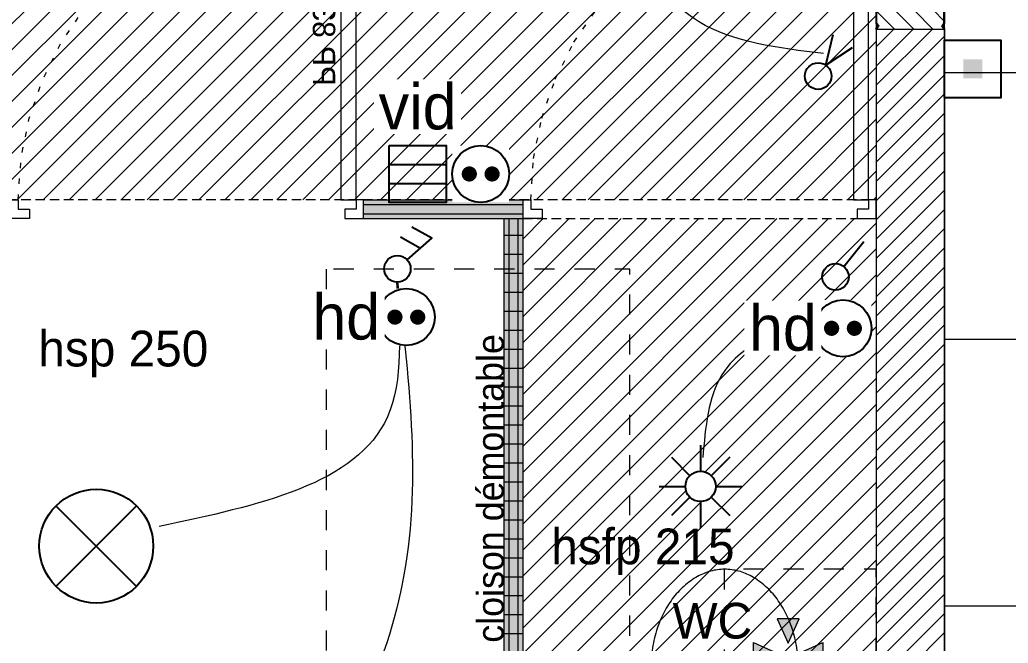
# Model space of a CAD drawing. Header units: centimetres. Extents: x 2738 to 7810, y 2495 to 5758.
# Drawn here: x 3963.8 to 4224.2, y 3509.9 to 3674.2 of the extents above; entities that cross this region are included whole.
import ezdxf

# ---------------------------------------------------------------- set-up
doc = ezdxf.new("R2010")
doc.units = ezdxf.units.CM
doc.header["$LTSCALE"] = 12.7
for name, pattern in [('Style de ligne -1', [0.83328, 0.41656, -0.41672]), ('Style de ligne -13', [0.295276, 0.19685, -0.098425]), ('Style de ligne -18', [0.328084, 0.109361, -0.218723])]:
    doc.linetypes.add(name, pattern=pattern)
for name, color, linetype, lineweight in [('B amÈnagement intÈrieur', 7, 'Continuous', 5), ('B aménagement intérieur', 7, 'Continuous', 5), ('B Faux plafonds', 7, 'Continuous', 5), ('B GÈnÈral', 7, 'Continuous', 5), ('B Général', 7, 'Continuous', 5), ('C ANNOTATIONS-prestations', 7, 'Continuous', 5), ('C ANNOTATIONS-prestations-1', 7, 'Continuous', 5), ('C ANNOTATIONS-texte', 7, 'Continuous', 5), ('F REMPLISSAGE-vert clair', 7, 'Continuous', 13), ('F REMPLISSAGE-vert clair-1', 7, 'Continuous', 5), ('F REMPLISSAGE-vert foncÈ', 7, 'Continuous', 5), ('F REMPLISSAGE-vert foncé', 7, 'Continuous', 13), ('F REMPLISSAGE-vert hachurÈ', 7, 'Continuous', 5), ('F REMPLISSAGE-vert hachuré', 7, 'Continuous', 13), ('prlm-ELEC-CFA', 1, 'Continuous', 25), ('prlm-ELEC-CFO', 1, 'Continuous', 25)]:
    doc.layers.add(name, color=color, linetype=linetype, lineweight=lineweight)
doc.layers.add('prlm-VMC', color=93, linetype='Continuous')
doc.styles.add('Eurostile', font='')
doc.styles.add('prlm-elec-cfa', font='comic.ttf', dxfattribs={"height": 12})
doc.styles.add('prlm-elec-cfo', font='comic.ttf', dxfattribs={"height": 12})
doc.styles.get('Eurostile').set_extended_font_data('Eurostile')
pattern_1 = [(45, (3868.3056, 3832.6527), (-3.52778, 3.30729), [])]
pattern_2 = [(180, (3869.9723, 3832.4323), (5e-14, 5), [])]

# ---------------------------------------------------------------- blocks, each defined once
blk = doc.blocks.new('xi.PTCE')
at = {"layer": 'prlm-ELEC-CFO', "color": 0}
for points in [[(-10.61, 10.61), (10.61, -10.61)], [(10.61, 10.61), (-10.61, -10.61)]]:
    blk.add_lwpolyline(points, dxfattribs=at)
at = {"layer": 'prlm-ELEC-CFO', "color": 0, "linetype": 'ByBlock'}
blk.add_circle((0, 0), 15, dxfattribs=at)
blk = doc.blocks.new('xi.DA')
at = {"layer": 'prlm-ELEC-CFO', "color": 0}
for points in [[(0.61, -1.67), (7.04, 4.05), (1.81, 7.01)], [(4.05, 1.39), (-1.17, 4.34)]]:
    blk.add_lwpolyline(points, dxfattribs=at)
blk.add_circle((-2, -4), 3.5, dxfattribs=at)
blk = doc.blocks.new('xi.PCHD')
at = {"color": 0, "lineweight": 5}
blk.add_wipeout([(-7.5, -7.5), (7.5, -7.5), (7.5, 7.5), (-7.5, 7.5)], dxfattribs=at).dxf.layer = 'prlm-ELEC-CFO'
at = {"layer": 'prlm-ELEC-CFO', "color": 0, "linetype": 'ByBlock', "lineweight": 5, "const_width": 2}
for points in [[(-4, 0, 1), (-2, 0, 1)], [(2, 0, 1), (4, 0, 1)]]:
    blk.add_lwpolyline(points, format="xyb", close=True, dxfattribs=at)
at = {"layer": 'prlm-ELEC-CFO', "color": 0, "linetype": 'ByBlock', "lineweight": -2}
blk.add_circle((0, 0), 7.5, dxfattribs=at)
blk = doc.blocks.new('xi.SPOT')
at = {"color": 0, "lineweight": 5}
blk.add_wipeout([(-4, 0), (-2.83, -2.83), (0, -4), (2.83, -2.83), (4, 0), (2.83, 2.83), (0, 4), (-2.83, 2.83)], dxfattribs=at).dxf.layer = 'prlm-ELEC-CFO'
at = {"layer": 'prlm-ELEC-CFO', "color": 0, "linetype": 'ByBlock', "lineweight": -2, "flags": 128}
for points in [[(0, 10.88), (0, 4)], [(-7.69, 7.69), (-2.83, 2.83)], [(7.69, 7.69), (2.83, 2.83)], [(-10.88, 0), (-4, 0)], [(4, 0), (10.88, 0)], [(-2.83, -2.83), (-7.69, -7.69)], [(0, -4), (0, -10.88)], [(2.83, -2.83), (7.69, -7.69)]]:
    blk.add_lwpolyline(points, dxfattribs=at)
at = {"layer": 'prlm-ELEC-CFO', "color": 0, "linetype": 'ByBlock', "lineweight": -2}
blk.add_circle((0, 0), 4, dxfattribs=at)
blk = doc.blocks.new('xi.VV')
at = {"layer": 'prlm-ELEC-CFO', "color": 0}
blk.add_lwpolyline([(6.95, 3.42), (0.01, -1.13), (1.91, 6.95)], dxfattribs=at)
blk.add_circle((-2, -4), 3.5, dxfattribs=at)
blk = doc.blocks.new('xi.BSO')
at = {"layer": 'prlm-ELEC-CFO', "lineweight": 5}
blk.add_hatch(color=0, dxfattribs=at).paths.add_polyline_path([(-2.5, -2.5), (2.5, -2.5), (2.5, 2.5), (-2.5, 2.5)])
at = {"layer": 'prlm-ELEC-CFO', "color": 0, "flags": 128}
blk.add_lwpolyline([(-7.5, -7.5), (7.5, -7.5), (7.5, 7.5), (-7.5, 7.5)], close=True, dxfattribs=at)
blk = doc.blocks.new('xi.VID')
at = {"layer": 'prlm-ELEC-CFA', "color": 0, "linetype": 'ByBlock', "lineweight": -2, "flags": 128}
blk.add_lwpolyline([(-7.5, 7.5), (7.5, 7.5), (7.5, -7.5), (-7.5, -7.5)], close=True, dxfattribs=at)
at = {"layer": 'prlm-ELEC-CFA', "color": 0}
for points in [[(-7.5, 2.5), (7.5, 2.5)], [(-7.5, -2.5), (7.5, -2.5)]]:
    blk.add_lwpolyline(points, dxfattribs=at)
blk = doc.blocks.new('xi.PC')
at = {"color": 0, "lineweight": 5}
blk.add_wipeout([(-7.5, -7.5), (7.5, -7.5), (7.5, 7.5), (-7.5, 7.5)], dxfattribs=at).dxf.layer = 'prlm-ELEC-CFO'
at = {"layer": 'prlm-ELEC-CFO', "color": 0, "linetype": 'ByBlock', "lineweight": 5, "const_width": 2}
for points in [[(-4, 0, 1), (-2, 0, 1)], [(2, 0, 1), (4, 0, 1)]]:
    blk.add_lwpolyline(points, format="xyb", close=True, dxfattribs=at)
at = {"layer": 'prlm-ELEC-CFO', "color": 0, "linetype": 'ByBlock', "lineweight": -2}
blk.add_circle((0, 0), 7.5, dxfattribs=at)
blk = doc.blocks.new('xi.SA')
at = {"layer": 'prlm-ELEC-CFO', "color": 0}
blk.add_lwpolyline([(0.2, -1.28), (5.5, 5.28)], dxfattribs=at)
blk.add_circle((-2, -4), 3.5, dxfattribs=at)
blk = doc.blocks.new('200_wc-2')
at = {"layer": 'B Général', "color": 7, "linetype": 'Continuous', "lineweight": 5}
for p, q in [((-25, -20.1), (-25, 0)), ((-24.9, 0.1), (24.9, 0.1)), ((25, -20.1), (25, 0)), ((-19.5, -44.2), (-19.5, -21.9)), ((19.5, -44.2), (19.5, -21.9))]:
    blk.add_line(p, q, dxfattribs=at)
at = {"layer": 'B Général', "color": 7, "linetype": 'Continuous', "lineweight": 5, "flags": 128}
blk.add_lwpolyline([(-25, -20.1), (-24.9, -20.6), (-24.75, -20.9), (-24.55, -21.2), (-24.3, -21.45), (-23.9, -21.7), (-23.4, -21.85), (-23.15, -21.9), (23.25, -21.9), (23.55, -21.85), (23.9, -21.7), (24.2, -21.5), (24.45, -21.3), (24.65, -21.05), (24.8, -20.75), (24.9, -20.5), (24.95, -20.3), (25, -20.1)], dxfattribs=at)
for points in [[(-19.5, -44.2), (-19.5, -44.2, 0.036537), (-19.11, -49.53, 0.035337), (-17.94, -54.75), (-17.94, -54.75, 0.041299), (-16.22, -59.09), (-16.22, -59.09), (-16.22, -59.1, 0.041783), (-13.79, -63.08, 0.053503), (-10.77, -66.4), (-10.77, -66.4, 0.054816), (-7.12, -69.02), (-7.12, -69.02, 0.063755), (-3.68, -70.42), (-3.68, -70.42, 0.064897), (0, -70.9)], [(0, -70.9, 0.064897), (3.68, -70.42), (3.68, -70.42, 0.063726), (7.12, -69.02), (7.12, -69.02, 0.054816), (10.77, -66.4), (10.77, -66.4, 0.053503), (13.79, -63.08, 0.041783), (16.22, -59.1), (16.22, -59.09), (16.22, -59.09, 0.041299), (17.94, -54.75), (17.94, -54.75, 0.035337), (19.11, -49.53, 0.036556), (19.5, -44.2)]]:
    blk.add_lwpolyline(points, format="xyb", dxfattribs=at)
at = {"layer": 'B Général', "color": 7, "linetype": 'Continuous', "lineweight": 5}
for centre, start, end in [((-24.9, 0), 90, 180), ((24.9, 0), 0, 90)]:
    blk.add_arc(centre, 0.1, start, end, dxfattribs=at)
blk = doc.blocks.new('Groupe-5-1')
at = {"layer": 'B Général', "color": 154, "linetype": 'Style de ligne -1', "true_color": 0x0053a6, "flags": 128}
blk.add_lwpolyline([(-35.4, 7.6), (35.6, 7.6), (35.6, -32.4), (-35.4, -32.4)], close=True, dxfattribs=at)
at = {"layer": 'B Général', "xscale": -1, "rotation": 270}
blk.add_blockref('200_wc-2', (35.5, 7.5), dxfattribs=at)
blk = doc.blocks.new('WC-plan-PMR')
at = {"layer": 'B Général', "color": 154, "linetype": 'Style de ligne -1', "true_color": 0x0053a6, "flags": 128}
blk.add_lwpolyline([(-114.5, 112.5), (15.5, 112.5), (15.5, 32.5), (-114.5, 32.5)], close=True, dxfattribs=at)
at = {"layer": 'B Général', "color": 7}
blk.add_blockref('Groupe-5-1', (0, 0), dxfattribs=at)
blk = doc.blocks.new('PP 80')
at = {"layer": 'B Général', "flags": 128}
blk.add_lwpolyline([(-43, 2.5), (-43, 85.5), (-39, 85.5), (-39, 2.5)], close=True, dxfattribs=at)
at = {"layer": 'B Général', "linetype": 'Style de ligne -18', "lineweight": 5, "flags": 128}
blk.add_lwpolyline([(46, 2.5), (45.27, 13.33), (43.1, 23.98), (39.53, 34.26), (34.61, 44), (28.44, 53.03), (21.1, 61.19), (12.74, 68.35), (3.5, 74.38), (-6.47, 79.18), (-17, 82.67), (-27.91, 84.79), (-39, 85.5)], dxfattribs=at)
at = {"layer": 'B Général', "color": 7, "linetype": 'Continuous', "lineweight": 5, "flags": 128}
for points in [[(-45, 2.5), (-43, 2.5), (-43, 0), (-40, 0), (-40, -2.5), (-45, -2.5)], [(48, 2.5), (46, 2.5), (46, 0), (43, 0), (43, -2.5), (48, -2.5), (48, -2.5), (48, -2.5), (48, 1.79), (48, 1.79)]]:
    blk.add_lwpolyline(points, close=True, dxfattribs=at)
at = {"layer": 'C ANNOTATIONS-prestations', "insert": (-37.5, 32.5), "char_height": 5.8825, "attachment_point": 1, "rotation": 90, "line_spacing_factor": 0.894142, "style": 'Eurostile'}
blk.add_mtext('PP 83 x 204', dxfattribs=at)
blk = doc.blocks.new('xi.bep')
at = {"layer": 'prlm-VMC', "linetype": 'ByBlock', "lineweight": 5}
h = blk.add_hatch(color=0, dxfattribs=at)
h.paths.add_polyline_path([(0, 2.74), (2.92, 9.1), (-2.92, 9.1)])
h.paths.add_polyline_path([(9.1, -2.92), (9.1, 2.92), (2.74, 0)])
h.paths.add_polyline_path([(2.92, -9.1), (0, -2.74), (-2.92, -9.1)])
h.paths.add_polyline_path([(-9.1, -2.92), (-2.74, 0), (-9.1, 2.92)])
at = {"layer": 'prlm-VMC', "color": 0, "linetype": 'ByBlock', "lineweight": 5, "flags": 128}
for points in [[(2.92, 9.1), (-2.92, 9.1), (0, 2.74)], [(-9.1, -2.92), (-9.1, 2.92), (-2.74, 0)], [(9.1, 2.92), (9.1, -2.92), (2.74, 0)], [(-2.92, -9.1), (2.92, -9.1), (0, -2.74)]]:
    blk.add_lwpolyline(points, close=True, dxfattribs=at)

msp = doc.modelspace()

# ---------------------------------------------------------------- hatches: boundary and pattern name
at = {"layer": 'B amÈnagement intÈrieur', "linetype": 'Continuous', "lineweight": 5, "true_color": 0xaaaaaa}
h = msp.add_hatch(dxfattribs=at)
h.set_pattern_fill('F_P__SOFFITE', color=253, style=0, pattern_type=2)
h.set_pattern_definition(pattern_1)
h.paths.add_polyline_path([(4096.44, 3621.8), (4189.44, 3621.8), (4189.44, 3478.48), (4096.44, 3478.48)])
at = {"layer": 'B Faux plafonds', "linetype": 'Continuous', "lineweight": 5, "true_color": 0xaaaaaa}
h = msp.add_hatch(dxfattribs=at)
h.set_pattern_fill('F_P__SOFFITE', color=253, style=0, pattern_type=2)
h.set_pattern_definition(pattern_1)
h.paths.add_polyline_path([(4069.44, 3783.39), (4104.44, 3783.39), (4104.44, 3852.49), (4189.44, 3852.49), (4189.44, 3626.8), (3949.44, 3626.8), (3949.44, 3852.39), (4069.46, 3852.39)])
at = {"layer": 'B GÈnÈral', "linetype": 'Continuous', "lineweight": 5}
h = msp.add_hatch(dxfattribs=at)
h.set_pattern_fill('50_BETON', angle=90, style=0, pattern_type=2)
h.set_pattern_definition([(135, (4198.4424, 3723.376), (2.64583, 2.42535), [])])
edge = h.paths.add_edge_path()
edge.add_line((4207.39, 3671.78), (4206.82, 3672.44))
edge.add_line((4206.82, 3672.44), (4206.81, 3672.45))
edge.add_arc((4206.96, 3672.58), 0.2, 138.9909, 221.0091, ccw=False)
edge.add_line((4206.81, 3672.71), (4206.82, 3672.72))
edge.add_line((4206.82, 3672.72), (4207.3, 3673.28))
edge.add_line((4207.3, 3673.28), (4207.3, 3673.28))
edge.add_arc((4207.26, 3673.31), 0.05, 318.9909, 360)
edge.add_line((4207.31, 3673.31), (4207.31, 3673.31))
edge.add_line((4207.31, 3673.31), (4207.31, 3676.68))
edge.add_line((4207.31, 3676.68), (4207.31, 3676.68))
edge.add_arc((4207.27, 3676.68), 0.0435, 0, 90)
edge.add_line((4207.27, 3676.73), (4195.75, 3676.73))
edge.add_arc((4195.75, 3676.9), 0.174, 180, 270, ccw=False)
edge.add_line((4195.57, 3676.9), (4195.57, 3676.93))
edge.add_line((4195.57, 3676.93), (4195.57, 3678.48))
edge.add_line((4195.57, 3678.48), (4195.57, 3678.48))
edge.add_arc((4195.53, 3678.48), 0.0435, 0, 90)
edge.add_line((4195.53, 3678.53), (4192.49, 3678.53))
edge.add_arc((4192.49, 3678.48), 0.0435, 90, 180)
edge.add_line((4192.44, 3678.48), (4192.44, 3678.48))
edge.add_line((4192.44, 3678.48), (4192.44, 3676.93))
edge.add_line((4192.44, 3676.93), (4192.44, 3676.9))
edge.add_arc((4192.27, 3676.9), 0.174, 270, 360, ccw=False)
edge.add_line((4192.27, 3676.73), (4189.62, 3676.73))
edge.add_arc((4189.62, 3676.68), 0.0435, 90, 180)
edge.add_line((4189.57, 3676.68), (4189.57, 3676.68))
edge.add_line((4189.57, 3676.68), (4189.57, 3673.31))
edge.add_line((4189.57, 3673.31), (4189.57, 3673.31))
edge.add_arc((4189.62, 3673.31), 0.05, 180, 221.0091)
edge.add_line((4189.59, 3673.28), (4189.59, 3673.28))
edge.add_line((4189.59, 3673.28), (4190.07, 3672.72))
edge.add_line((4190.07, 3672.72), (4190.08, 3672.71))
edge.add_arc((4189.93, 3672.58), 0.2, -36.9033, 41.0091, ccw=False)
edge.add_line((4190.09, 3672.46), (4190.08, 3672.45))
edge.add_line((4190.08, 3672.45), (4189.63, 3671.94))
edge.add_line((4189.63, 3671.94), (4189.63, 3671.94))
edge.add_line((4189.63, 3671.94), (4189.49, 3671.78))
edge.add_line((4189.49, 3671.78), (4207.39, 3671.78))
h = msp.add_hatch(dxfattribs=at)
h.set_pattern_fill('50_BETON', style=0, pattern_type=2)
h.set_pattern_definition([(45, (0, 0), (2.4253472, -2.6458333), [])])
h.paths.add_polyline_path([(4207.44, 3671.78), (4189.44, 3671.78), (4189.44, 3372.48), (4207.44, 3372.48)])
at = {"layer": 'C ANNOTATIONS-prestations-1', "linetype": 'Continuous', "lineweight": 9, "true_color": 0x989898}
h = msp.add_hatch(dxfattribs=at)
h.set_pattern_fill('DALETTES TERRASSE 50X50', color=252, scale=1.406016, style=0, pattern_type=2)
h.set_pattern_definition([(0, (4678, 4152.39), (4e-15, -70.3008), []), (-90, (4678, 4152.39), (70.3008, 0), [])])
h.paths.add_polyline_path([(4337.44, 3228.48), (4207.44, 3228.48), (4207.44, 4282.39), (4659.96, 4282.39), (4659.96, 4330.39), (5019.96, 4330.39), (5019.96, 4687.89), (5150.07, 4687.89), (5150.04, 4282.39), (5611.96, 4282.39), (5611.96, 4152.39), (4337.44, 4152.39)])
at = {"layer": 'F REMPLISSAGE-vert hachurÈ', "linetype": 'Continuous', "lineweight": 0, "true_color": 0x99aa00}
for points in [[(4091.44, 3478.48), (4092.74, 3478.48), (4092.74, 3621.8), (4091.44, 3621.8)], [(4092.74, 3478.48), (4095.14, 3478.48), (4095.14, 3621.8), (4092.74, 3621.8)], [(4095.14, 3478.48), (4096.44, 3478.48), (4096.44, 3621.8), (4095.14, 3621.8)]]:
    msp.add_hatch(color=54, dxfattribs=at).paths.add_polyline_path(points)
at = {"layer": 'F REMPLISSAGE-vert hachurÈ', "linetype": 'Continuous', "lineweight": 5, "true_color": 0x004400}
h = msp.add_hatch(dxfattribs=at)
h.set_pattern_fill('90-0_5 HYDROFUGE_0_5', color=98, angle=90, style=0, pattern_type=2)
h.set_pattern_definition(pattern_2)
h.paths.add_polyline_path([(4091.44, 3478.48), (4092.74, 3478.48), (4092.74, 3621.8), (4091.44, 3621.8)])
h = msp.add_hatch(dxfattribs=at)
h.set_pattern_fill('90-0_5 HYDROFUGE_0_5', color=98, angle=90, style=0, pattern_type=2)
h.set_pattern_definition(pattern_2)
h.paths.add_polyline_path([(4092.74, 3478.48), (4095.14, 3478.48), (4095.14, 3621.8), (4092.74, 3621.8)])
h = msp.add_hatch(dxfattribs=at)
h.set_pattern_fill('90-0_5 HYDROFUGE_0_5', color=98, angle=90, style=0, pattern_type=2)
h.set_pattern_definition(pattern_2)
h.paths.add_polyline_path([(4095.14, 3478.48), (4096.44, 3478.48), (4096.44, 3621.8), (4095.14, 3621.8)])

# ---------------------------------------------------------------- linework, layer by layer
at = {"layer": 'B aménagement intérieur', "color": 7, "linetype": 'Style de ligne -13', "lineweight": 5, "flags": 128}
for points in [[(4069.44, 3783.39), (4104.44, 3783.39), (4104.44, 3852.49), (4189.44, 3852.49), (4189.44, 3626.8), (3949.44, 3626.8), (3949.44, 3852.39), (4069.46, 3852.39)], [(4096.44, 3621.8), (4189.44, 3621.8), (4189.44, 3478.48), (4096.44, 3478.48)]]:
    msp.add_lwpolyline(points, close=True, dxfattribs=at)
at = {"layer": 'B GÈnÈral', "color": 9, "linetype": 'Continuous', "true_color": 0xc0dcc0}
for points in [[(4054.44, 3621.8), (4054.44, 3626.8), (4096.44, 3621.8), (4096.44, 3626.8)], [(4189.44, 3621.8), (4189.44, 3626.8), (4189.44, 3621.8), (4189.44, 3626.8)]]:
    msp.add_solid(points, dxfattribs=at)
at = {"layer": 'B Général'}
for p, q in [((4183.44, 3709.8), (4183.44, 3626.8)), ((4187.44, 3626.8), (4187.44, 3709.8)), ((4183.44, 3626.8), (4187.44, 3626.8))]:
    msp.add_line(p, q, dxfattribs=at)
at = {"layer": 'B Général', "linetype": 'Style de ligne -18', "lineweight": 5}
for p, q in [((4109.83, 3668.3), (4116.01, 3677.33)), ((4104.91, 3658.56), (4109.83, 3668.3)), ((4101.34, 3648.28), (4104.91, 3658.56)), ((4099.17, 3637.63), (4101.34, 3648.28)), ((4098.44, 3626.8), (4099.17, 3637.63))]:
    msp.add_line(p, q, dxfattribs=at)
at = {"layer": 'B Général', "color": 7, "linetype": 'Continuous', "lineweight": 18}
for p, q in [((4189.44, 3671.78), (4189.44, 3372.48)), ((4207.44, 3671.78), (4207.44, 3372.48))]:
    msp.add_line(p, q, dxfattribs=at)
at = {"layer": 'B Général', "color": 7, "linetype": 'Continuous', "lineweight": 5}
for p, q in [((4189.44, 3671.78), (4189.44, 3372.48)), ((4189.44, 3671.78), (4207.44, 3671.78)), ((4207.44, 3671.78), (4207.44, 3372.48)), ((4189.44, 3626.8), (4187.44, 3626.8)), ((4187.44, 3626.8), (4187.44, 3624.3)), ((4189.44, 3621.8), (4189.44, 3626.8)), ((4187.44, 3624.3), (4184.44, 3624.3)), ((4184.44, 3624.3), (4184.44, 3621.8)), ((4184.44, 3621.8), (4189.44, 3621.8))]:
    msp.add_line(p, q, dxfattribs=at)
at = {"layer": 'B Général', "color": 98, "linetype": 'Continuous', "lineweight": 13, "true_color": 0x004400}
for p, q in [((4054.44, 3626.8), (4096.44, 3626.8)), ((4054.44, 3621.8), (4054.44, 3626.8)), ((4096.44, 3621.8), (4096.44, 3626.8)), ((4189.44, 3621.8), (4189.44, 3626.8)), ((4054.44, 3621.8), (4091.44, 3621.8)), ((4091.44, 3478.48), (4091.44, 3621.8)), ((4096.44, 3478.48), (4096.44, 3621.8))]:
    msp.add_line(p, q, dxfattribs=at)
at = {"layer": 'B Général', "linetype": 'Continuous', "lineweight": 5, "flags": 128}
for points in [[(4189.57, 3676.68), (4189.57, 3673.31), (4189.57, 3673.31, 0.18087), (4189.59, 3673.28), (4189.59, 3673.28), (4190.07, 3672.72), (4190.08, 3672.71, -0.353689), (4190.09, 3672.46), (4190.08, 3672.45), (4189.63, 3671.94), (4189.63, 3671.94), (4189.49, 3671.78), (4189.4, 3671.88), (4189.93, 3672.5, 0.385556), (4189.98, 3672.61), (4189.98, 3672.62), (4189.49, 3673.17), (4189.49, 3673.18, -0.18087), (4189.44, 3673.31), (4189.44, 3673.31), (4189.44, 3676.68)], [(4207.44, 3676.68), (4207.44, 3673.31), (4207.44, 3673.31, -0.18087), (4207.39, 3673.18), (4207.39, 3673.17), (4206.91, 3672.62), (4206.91, 3672.61, 0.373975), (4206.91, 3672.55), (4206.91, 3672.55), (4207.49, 3671.88), (4207.39, 3671.78), (4206.82, 3672.44), (4206.81, 3672.45, -0.373975), (4206.81, 3672.71), (4206.82, 3672.72), (4207.3, 3673.28), (4207.3, 3673.28, 0.18087), (4207.31, 3673.31), (4207.31, 3673.31), (4207.31, 3676.68)]]:
    msp.add_lwpolyline(points, format="xyb", dxfattribs=at)
at = {"layer": 'B Général', "color": 7, "linetype": 'Continuous', "lineweight": 5, "flags": 128}
msp.add_lwpolyline([(4096.44, 3626.8), (4098.44, 3626.8), (4098.44, 3624.3), (4101.44, 3624.3), (4101.44, 3621.8), (4096.44, 3621.8), (4096.44, 3621.8), (4096.44, 3621.8), (4096.44, 3626.09), (4096.44, 3626.09)], close=True, dxfattribs=at)
at = {"layer": 'C ANNOTATIONS-prestations', "color": 7, "linetype": 'Continuous', "lineweight": 5, "flags": 128}
msp.add_lwpolyline([(4337.44, 3228.48), (4207.44, 3228.48), (4207.44, 4282.39), (4659.96, 4282.39), (4659.96, 4330.39), (5019.96, 4330.39), (5019.96, 4687.89), (5150.07, 4687.89), (5150.04, 4282.39), (5611.96, 4282.39), (5611.96, 4152.39), (4337.44, 4152.39)], close=True, dxfattribs=at)
at = {"layer": 'F REMPLISSAGE-vert clair'}
for p, q in [((4054.44, 3625.5), (4096.44, 3625.5)), ((4054.44, 3623.1), (4096.44, 3623.1))]:
    msp.add_line(p, q, dxfattribs=at)
at = {"layer": 'F REMPLISSAGE-vert clair-1', "color": 9, "linetype": 'Continuous', "true_color": 0xc0dcc0}
for points in [[(4054.44, 3625.5), (4054.44, 3623.1), (4096.44, 3625.5), (4096.44, 3623.1)], [(4189.44, 3625.5), (4189.44, 3623.1), (4189.44, 3625.5), (4189.44, 3623.1)]]:
    msp.add_solid(points, dxfattribs=at)
at = {"layer": 'F REMPLISSAGE-vert foncÈ', "color": 54, "linetype": 'Continuous', "true_color": 0x99aa00}
for points in [[(4054.44, 3626.8), (4054.44, 3625.5), (4096.44, 3626.8), (4096.44, 3625.5)], [(4189.44, 3626.8), (4189.44, 3625.5), (4189.44, 3626.8), (4189.44, 3625.5)], [(4054.44, 3623.1), (4054.44, 3621.8), (4096.44, 3623.1), (4096.44, 3621.8)], [(4189.44, 3623.1), (4189.44, 3621.8), (4189.44, 3623.1), (4189.44, 3621.8)]]:
    msp.add_solid(points, dxfattribs=at)
at = {"layer": 'F REMPLISSAGE-vert foncé', "color": 98, "linetype": 'Continuous', "lineweight": 13, "true_color": 0x004400}
for p, q in [((4054.44, 3626.8), (4096.44, 3626.8)), ((4054.44, 3621.8), (4096.44, 3621.8))]:
    msp.add_line(p, q, dxfattribs=at)
at = {"layer": 'F REMPLISSAGE-vert foncé'}
for p, q in [((4054.44, 3625.5), (4096.44, 3625.5)), ((4054.44, 3623.1), (4096.44, 3623.1))]:
    msp.add_line(p, q, dxfattribs=at)
at = {"layer": 'F REMPLISSAGE-vert hachuré', "color": 98, "linetype": 'Continuous', "lineweight": 13, "true_color": 0x004400}
for p, q in [((4091.44, 3478.48), (4091.44, 3621.8)), ((4096.44, 3478.48), (4096.44, 3621.8))]:
    msp.add_line(p, q, dxfattribs=at)
at = {"layer": 'F REMPLISSAGE-vert hachuré'}
for p, q in [((4092.74, 3478.48), (4092.74, 3621.8)), ((4095.14, 3478.48), (4095.14, 3621.8))]:
    msp.add_line(p, q, dxfattribs=at)
at = {"layer": 'prlm-ELEC-CFO', "lineweight": 13}
for points in [[(4175.57, 3665.31), (4142.69, 3673.75), (4116.33, 3710.8)], [(4063.09, 3605.09), (4060.7, 3569.57), (4000.54, 3540.67)], [(4063.38, 3605.08), (4064.61, 3525.55), (4036.9, 3456.32), (4014.16, 3406.26)]]:
    msp.add_spline(points, degree=3, dxfattribs=at)

# ---------------------------------------------------------------- block references
at = {"layer": 'B Général', "color": 7, "xscale": -1}
msp.add_blockref('PP 80', (4009.44, 3624.3), dxfattribs=at)
at = {"layer": 'B Général', "color": 7, "xscale": -1, "rotation": 90}
msp.add_blockref('WC-plan-PMR', (4157.04, 3493.98), dxfattribs=at)
at = {"layer": 'prlm-ELEC-CFA'}
msp.add_blockref('xi.VID', (4068.66, 3633.58), dxfattribs=at)
at = {"layer": 'prlm-ELEC-CFO'}
for name, p in [('xi.VV', (4176.17, 3663.38)), ('xi.BSO', (4214.89, 3661.26)), ('xi.DA', (4065.32, 3612.58)), ('xi.SA', (4180.71, 3610.46)), ('xi.PTCE', (3984, 3535.49))]:
    msp.add_blockref(name, p, dxfattribs=at)
at = {"layer": 'prlm-VMC'}
msp.add_blockref('xi.bep', (4166.27, 3507.19), dxfattribs=at)

# ---------------------------------------------------------------- texts
at = {"layer": 'C ANNOTATIONS-prestations', "char_height": 9.412, "attachment_point": 7, "line_spacing_factor": 0.894142, "style": 'Eurostile'}
for s, insert, width in [('hsp{\\fEurostile|b0|i1|c0|p0; }250', (3968.73, 3580.01), 93), ('hsfp 215', (4103.86, 3527.86), 64.194)]:
    msp.add_mtext(s, dxfattribs=dict(at, insert=insert, width=width))
at = {"layer": 'C ANNOTATIONS-prestations', "insert": (4091.44, 3510.03), "char_height": 7.059, "width": 99.7713, "attachment_point": 7, "rotation": 90, "line_spacing_factor": 0.894142, "style": 'Eurostile'}
msp.add_mtext('cloison démontable', dxfattribs=at)
at = {"layer": 'C ANNOTATIONS-texte', "insert": (4146.29, 3510.99), "char_height": 9.412, "attachment_point": 8, "line_spacing_factor": 0.894142, "style": 'Eurostile'}
msp.add_mtext('WC', dxfattribs=at)

# ---------------------------------------------------------------- next in the draw order: block references
at = {"layer": 'prlm-ELEC-CFO'}
for name, p in [('xi.PC', (4085.27, 3633.58)), ('xi.PCHD', (4065.68, 3595.85)), ('xi.SPOT', (4143.19, 3551.22))]:
    msp.add_blockref(name, p, dxfattribs=at)

# ---------------------------------------------------------------- next in the draw order: texts
at = {"layer": 'prlm-ELEC-CFA', "lineweight": 20, "insert": (4068.66, 3651.24), "char_height": 12, "attachment_point": 5, "line_spacing_factor": 0.8, "style": 'prlm-elec-cfa', "bg_fill": 3, "box_fill_scale": 1.1, "bg_fill_color": 256, "bg_fill_transparency": 0}
msp.add_mtext('vid', dxfattribs=at)

# ---------------------------------------------------------------- next in the draw order: linework, layer by layer
at = {"layer": 'prlm-ELEC-CFO', "lineweight": 13}
msp.add_spline([(4175.97, 3597.14), (4148.82, 3580.66), (4143.76, 3558.87)], degree=3, dxfattribs=at)

# ---------------------------------------------------------------- next in the draw order: texts
at = {"layer": 'prlm-ELEC-CFO', "lineweight": 20, "insert": (4049.84, 3595.85), "char_height": 12, "attachment_point": 5, "line_spacing_factor": 0.8, "style": 'prlm-elec-cfo', "bg_fill": 3, "box_fill_scale": 1.1, "bg_fill_color": 256, "bg_fill_transparency": 0}
msp.add_mtext('hd', dxfattribs=at)

# ---------------------------------------------------------------- next in the draw order: block references
at = {"layer": 'prlm-ELEC-CFO'}
msp.add_blockref('xi.PCHD', (4180.71, 3592.9), dxfattribs=at)

# ---------------------------------------------------------------- next in the draw order: texts
at = {"layer": 'prlm-ELEC-CFO', "lineweight": 20, "insert": (4164.88, 3592.9), "char_height": 12, "attachment_point": 5, "line_spacing_factor": 0.8, "style": 'prlm-elec-cfo', "bg_fill": 3, "box_fill_scale": 1.1, "bg_fill_color": 256, "bg_fill_transparency": 0}
msp.add_mtext('hd', dxfattribs=at)

doc.saveas('drawing.dxf')
